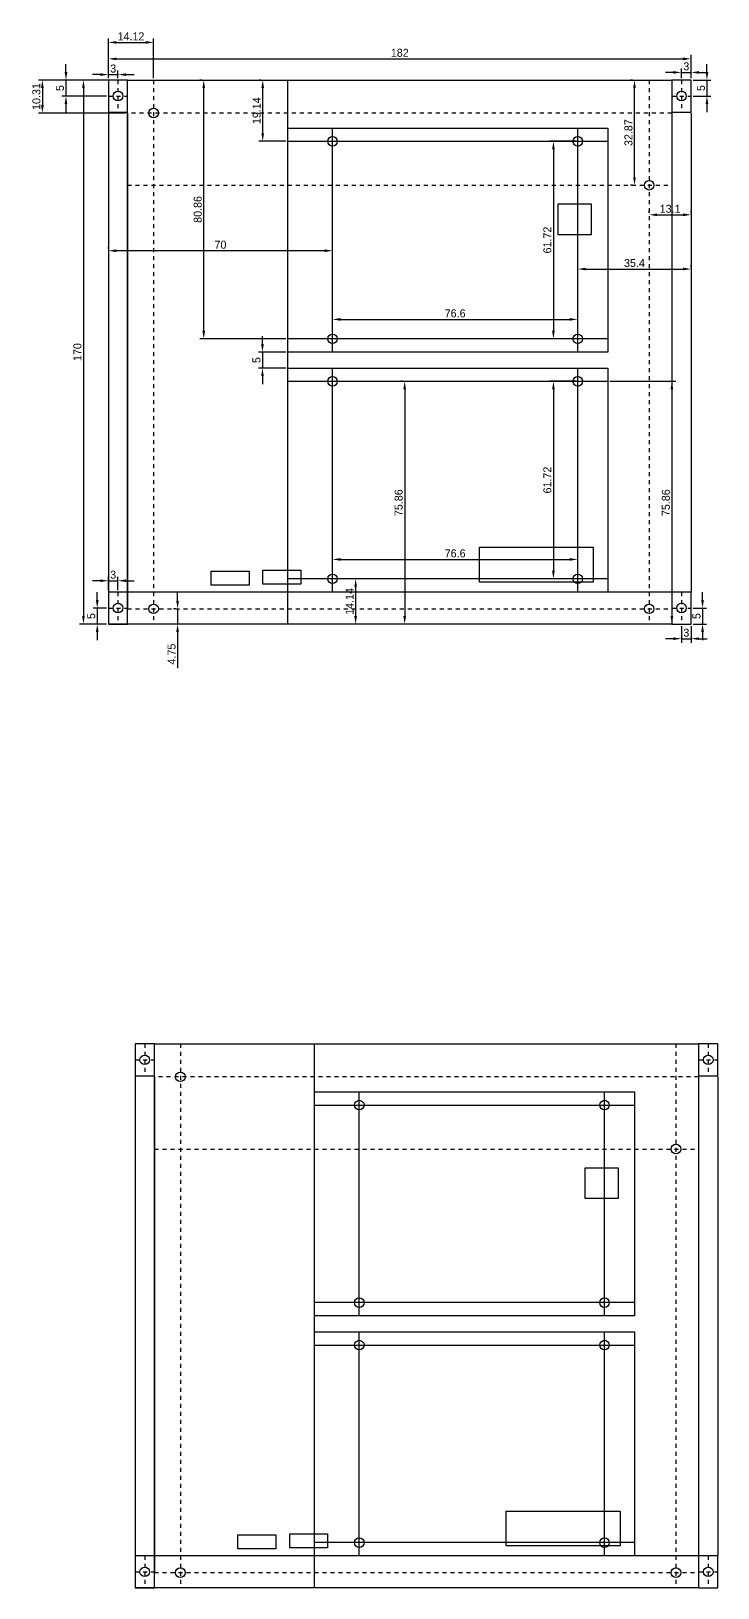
# Model space of a CAD drawing. Header units: millimetres. Extents: x 34 to 5984, y -3597 to 314.
# Drawn here: x 672.6 to 887.1, y -172.1 to 314.4 of the extents above; entities that cross this region are included whole.
import ezdxf

# ---------------------------------------------------------------- set-up
doc = ezdxf.new("R2010")
doc.units = ezdxf.units.MM
doc.linetypes.add('JIS_02_1.2', pattern=[2.5, 1.25, -1.25])
doc.dimstyles.new('ISO-25', dxfattribs={"dimtxt": 2.5, "dimasz": 2.5, "dimexe": 1.25, "dimexo": 0.625, "dimtad": 1, "dimdsep": 46, "dimtxsty": 'Standard', "dimcen": 2.5, "dimadec": 0, "dimazin": 0, "dimtfac": 1, "dimtmove": 0, "dimatfit": 3, "dimfxl": 1, "dimarcsym": 0})

# ---------------------------------------------------------------- blocks, each defined once
blk = doc.blocks.new('*D42')
at = {"color": 0, "lineweight": -2, "transparency": 16777216}
for p, q in [((842.68, 204.98), (834.46, 204.98)), ((835.71, 202.48), (835.71, 145.76)), ((842.68, 143.26), (834.46, 143.26))]:
    blk.add_line(p, q, dxfattribs=at)
at = {"color": 0, "transparency": 16777216}
for points in [[(835.29, 202.48), (836.13, 202.48), (835.71, 204.98)], [(835.29, 145.76), (836.13, 145.76), (835.71, 143.26)]]:
    blk.add_solid(points, dxfattribs=at)
at = {"layer": 'Defpoints', "color": 0, "transparency": 16777216}
for p in [(843.31, 204.98), (835.71, 143.26), (843.31, 143.26)]:
    blk.add_point(p, dxfattribs=at)
at = {"color": 0, "transparency": 16777216, "insert": (833.83, 174.12), "char_height": 2.5, "attachment_point": 5, "rotation": 90}
blk.add_mtext('61.72', dxfattribs=at)
blk = doc.blocks.new('*D43')
at = {"color": 0, "lineweight": -2, "transparency": 16777216}
for p, q in [((766.71, 143.89), (766.71, 150.58)), ((769.21, 149.33), (840.81, 149.33)), ((843.31, 143.89), (843.31, 150.58))]:
    blk.add_line(p, q, dxfattribs=at)
at = {"color": 0, "transparency": 16777216}
for points in [[(769.21, 149.75), (769.21, 148.91), (766.71, 149.33)], [(840.81, 149.75), (840.81, 148.91), (843.31, 149.33)]]:
    blk.add_solid(points, dxfattribs=at)
at = {"layer": 'Defpoints', "color": 0, "transparency": 16777216}
for p in [(843.31, 149.33), (766.71, 143.26), (843.31, 143.26)]:
    blk.add_point(p, dxfattribs=at)
at = {"color": 0, "transparency": 16777216, "insert": (805.01, 151.2), "char_height": 2.5, "attachment_point": 5}
blk.add_mtext('76.6', dxfattribs=at)
blk = doc.blocks.new('*D44')
at = {"color": 0, "lineweight": -2, "transparency": 16777216}
for p, q in [((842.68, 279.98), (834.46, 279.98)), ((835.71, 277.48), (835.71, 220.76)), ((842.68, 218.26), (834.46, 218.26))]:
    blk.add_line(p, q, dxfattribs=at)
at = {"color": 0, "transparency": 16777216}
for points in [[(835.29, 277.48), (836.13, 277.48), (835.71, 279.98)], [(835.29, 220.76), (836.13, 220.76), (835.71, 218.26)]]:
    blk.add_solid(points, dxfattribs=at)
at = {"layer": 'Defpoints', "color": 0, "transparency": 16777216}
for p in [(843.31, 279.98), (835.71, 218.26), (843.31, 218.26)]:
    blk.add_point(p, dxfattribs=at)
at = {"color": 0, "transparency": 16777216, "insert": (833.83, 249.12), "char_height": 2.5, "attachment_point": 5, "rotation": 90}
blk.add_mtext('61.72', dxfattribs=at)
blk = doc.blocks.new('*D45')
at = {"color": 0, "lineweight": -2, "transparency": 16777216}
for p, q in [((766.71, 218.89), (766.71, 225.58)), ((769.21, 224.33), (840.81, 224.33)), ((843.31, 218.89), (843.31, 225.58))]:
    blk.add_line(p, q, dxfattribs=at)
at = {"color": 0, "transparency": 16777216}
for points in [[(769.21, 224.75), (769.21, 223.91), (766.71, 224.33)], [(840.81, 224.75), (840.81, 223.91), (843.31, 224.33)]]:
    blk.add_solid(points, dxfattribs=at)
at = {"layer": 'Defpoints', "color": 0, "transparency": 16777216}
for p in [(843.31, 224.33), (766.71, 218.26), (843.31, 218.26)]:
    blk.add_point(p, dxfattribs=at)
at = {"color": 0, "transparency": 16777216, "insert": (805.01, 226.2), "char_height": 2.5, "attachment_point": 5}
blk.add_mtext('76.6', dxfattribs=at)
blk = doc.blocks.new('*D46')
at = {"color": 0, "lineweight": -2, "transparency": 16777216}
for p, q in [((744.83, 216.62), (744.83, 219.12)), ((752.08, 214.12), (743.58, 214.12)), ((744.83, 214.12), (744.83, 209.12)), ((752.08, 209.12), (743.58, 209.12)), ((744.83, 206.62), (744.83, 204.12))]:
    blk.add_line(p, q, dxfattribs=at)
at = {"color": 0, "transparency": 16777216}
for points in [[(744.42, 216.62), (745.25, 216.62), (744.83, 214.12)], [(744.42, 206.62), (745.25, 206.62), (744.83, 209.12)]]:
    blk.add_solid(points, dxfattribs=at)
at = {"layer": 'Defpoints', "color": 0, "transparency": 16777216}
for p in [(752.71, 214.12), (744.83, 209.12), (752.71, 209.12)]:
    blk.add_point(p, dxfattribs=at)
at = {"color": 0, "transparency": 16777216, "insert": (742.96, 211.62), "char_height": 2.5, "attachment_point": 5, "rotation": 90}
blk.add_mtext('5', dxfattribs=at)
blk = doc.blocks.new('*D47')
at = {"color": 0, "lineweight": -2, "transparency": 16777216}
for p, q in [((696.71, 299.75), (696.71, 307)), ((878.71, 299.75), (878.71, 307)), ((699.21, 305.75), (876.21, 305.75))]:
    blk.add_line(p, q, dxfattribs=at)
at = {"color": 0, "transparency": 16777216}
for points in [[(699.21, 306.16), (699.21, 305.33), (696.71, 305.75)], [(876.21, 306.16), (876.21, 305.33), (878.71, 305.75)]]:
    blk.add_solid(points, dxfattribs=at)
at = {"layer": 'Defpoints', "color": 0, "transparency": 16777216}
for p in [(878.71, 305.75), (696.71, 299.12), (878.71, 299.12)]:
    blk.add_point(p, dxfattribs=at)
at = {"color": 0, "transparency": 16777216, "insert": (787.71, 307.62), "char_height": 2.5, "attachment_point": 5}
blk.add_mtext('182', dxfattribs=at)
blk = doc.blocks.new('*D48')
at = {"color": 0, "lineweight": -2, "transparency": 16777216}
for p, q in [((696.08, 299.12), (687.67, 299.12)), ((688.92, 296.62), (688.92, 131.62)), ((696.08, 129.12), (687.67, 129.12))]:
    blk.add_line(p, q, dxfattribs=at)
at = {"color": 0, "transparency": 16777216}
for points in [[(688.5, 296.62), (689.34, 296.62), (688.92, 299.12)], [(688.5, 131.62), (689.34, 131.62), (688.92, 129.12)]]:
    blk.add_solid(points, dxfattribs=at)
at = {"layer": 'Defpoints', "color": 0, "transparency": 16777216}
for p in [(696.71, 299.12), (688.92, 129.12), (696.71, 129.12)]:
    blk.add_point(p, dxfattribs=at)
at = {"color": 0, "transparency": 16777216, "insert": (687.04, 214.12), "char_height": 2.5, "attachment_point": 5, "rotation": 90}
blk.add_mtext('170', dxfattribs=at)
blk = doc.blocks.new('*D49')
at = {"color": 0, "lineweight": -2, "transparency": 16777216}
for p, q in [((696.71, 299.75), (696.71, 302.08)), ((699.71, 299.75), (699.71, 302.08)), ((694.21, 300.83), (691.71, 300.83)), ((696.71, 300.83), (699.71, 300.83)), ((702.21, 300.83), (704.71, 300.83))]:
    blk.add_line(p, q, dxfattribs=at)
at = {"color": 0, "transparency": 16777216}
for points in [[(694.21, 301.24), (694.21, 300.41), (696.71, 300.83)], [(702.21, 301.24), (702.21, 300.41), (699.71, 300.83)]]:
    blk.add_solid(points, dxfattribs=at)
at = {"layer": 'Defpoints', "color": 0, "transparency": 16777216}
for p in [(696.71, 299.12), (699.71, 300.83), (699.71, 299.12)]:
    blk.add_point(p, dxfattribs=at)
at = {"color": 0, "transparency": 16777216, "insert": (698.21, 302.7), "char_height": 2.5, "attachment_point": 5}
blk.add_mtext('3', dxfattribs=at)
blk = doc.blocks.new('*D50')
at = {"color": 0, "lineweight": -2, "transparency": 16777216}
for p, q in [((696.71, 299.75), (696.71, 312.14)), ((710.83, 299.75), (710.83, 312.14)), ((699.21, 310.89), (708.33, 310.89))]:
    blk.add_line(p, q, dxfattribs=at)
at = {"color": 0, "transparency": 16777216}
for points in [[(699.21, 311.31), (699.21, 310.47), (696.71, 310.89)], [(708.33, 311.31), (708.33, 310.47), (710.83, 310.89)]]:
    blk.add_solid(points, dxfattribs=at)
at = {"layer": 'Defpoints', "color": 0, "transparency": 16777216}
for p in [(710.83, 310.89), (696.71, 299.13), (710.83, 299.13)]:
    blk.add_point(p, dxfattribs=at)
at = {"color": 0, "transparency": 16777216, "insert": (703.77, 312.77), "char_height": 2.5, "attachment_point": 5}
blk.add_mtext('14.12', dxfattribs=at)
blk = doc.blocks.new('*D51')
at = {"color": 0, "lineweight": -2, "transparency": 16777216}
for p, q in [((683.46, 301.62), (683.46, 304.12)), ((696.08, 299.12), (682.21, 299.12)), ((683.46, 299.12), (683.46, 294.12)), ((696.08, 294.12), (682.21, 294.12)), ((683.46, 291.62), (683.46, 289.12))]:
    blk.add_line(p, q, dxfattribs=at)
at = {"color": 0, "transparency": 16777216}
for points in [[(683.04, 301.62), (683.88, 301.62), (683.46, 299.12)], [(683.04, 291.62), (683.88, 291.62), (683.46, 294.12)]]:
    blk.add_solid(points, dxfattribs=at)
at = {"layer": 'Defpoints', "color": 0, "transparency": 16777216}
for p in [(696.71, 299.12), (683.46, 294.12), (696.71, 294.12)]:
    blk.add_point(p, dxfattribs=at)
at = {"color": 0, "transparency": 16777216, "insert": (681.59, 296.62), "char_height": 2.5, "attachment_point": 5, "rotation": 90}
blk.add_mtext('5', dxfattribs=at)
blk = doc.blocks.new('*D52')
at = {"color": 0, "lineweight": -2, "transparency": 16777216}
for p, q in [((702.08, 299.12), (674.85, 299.12)), ((676.1, 296.62), (676.1, 291.31)), ((702.08, 288.81), (674.85, 288.81))]:
    blk.add_line(p, q, dxfattribs=at)
at = {"color": 0, "transparency": 16777216}
for points in [[(675.68, 296.62), (676.52, 296.62), (676.1, 299.12)], [(675.68, 291.31), (676.52, 291.31), (676.1, 288.81)]]:
    blk.add_solid(points, dxfattribs=at)
at = {"layer": 'Defpoints', "color": 0, "transparency": 16777216}
for p in [(702.71, 299.12), (676.1, 288.81), (702.71, 288.81)]:
    blk.add_point(p, dxfattribs=at)
at = {"color": 0, "transparency": 16777216, "insert": (674.23, 293.97), "char_height": 2.5, "attachment_point": 5, "rotation": 90}
blk.add_mtext('10.31', dxfattribs=at)
blk = doc.blocks.new('*D53')
at = {"color": 0, "lineweight": -2, "transparency": 16777216}
for p, q in [((744.29, 299.12), (743.66, 299.12)), ((744.91, 282.48), (744.91, 296.62)), ((752.08, 279.98), (743.66, 279.98))]:
    blk.add_line(p, q, dxfattribs=at)
at = {"color": 0, "transparency": 16777216}
for points in [[(744.5, 296.62), (745.33, 296.62), (744.91, 299.12)], [(744.5, 282.48), (745.33, 282.48), (744.91, 279.98)]]:
    blk.add_solid(points, dxfattribs=at)
at = {"layer": 'Defpoints', "color": 0, "transparency": 16777216}
for p in [(744.91, 299.12), (744.91, 299.12), (752.71, 279.98)]:
    blk.add_point(p, dxfattribs=at)
at = {"color": 0, "transparency": 16777216, "insert": (743.04, 289.55), "char_height": 2.5, "attachment_point": 5, "rotation": 90}
blk.add_mtext('19.14', dxfattribs=at)
blk = doc.blocks.new('*D54')
at = {"color": 0, "lineweight": -2, "transparency": 16777216}
for p, q in [((725.87, 299.12), (725.24, 299.12)), ((726.49, 220.76), (726.49, 296.62)), ((752.08, 218.26), (725.24, 218.26))]:
    blk.add_line(p, q, dxfattribs=at)
at = {"color": 0, "transparency": 16777216}
for points in [[(726.08, 296.62), (726.91, 296.62), (726.49, 299.12)], [(726.08, 220.76), (726.91, 220.76), (726.49, 218.26)]]:
    blk.add_solid(points, dxfattribs=at)
at = {"layer": 'Defpoints', "color": 0, "transparency": 16777216}
for p in [(726.49, 299.12), (726.49, 299.12), (752.71, 218.26)]:
    blk.add_point(p, dxfattribs=at)
at = {"color": 0, "transparency": 16777216, "insert": (724.62, 258.69), "char_height": 2.5, "attachment_point": 5, "rotation": 90}
blk.add_mtext('80.86', dxfattribs=at)
blk = doc.blocks.new('*D55')
at = {"color": 0, "lineweight": -2, "transparency": 16777216}
for p, q in [((696.71, 246.41), (696.71, 247.04)), ((764.21, 245.79), (699.21, 245.79)), ((766.71, 246.41), (766.71, 247.04))]:
    blk.add_line(p, q, dxfattribs=at)
at = {"color": 0, "transparency": 16777216}
for points in [[(699.21, 246.21), (699.21, 245.37), (696.71, 245.79)], [(764.21, 246.21), (764.21, 245.37), (766.71, 245.79)]]:
    blk.add_solid(points, dxfattribs=at)
at = {"layer": 'Defpoints', "color": 0, "transparency": 16777216}
for p in [(696.71, 245.79), (696.71, 245.79), (766.71, 245.79)]:
    blk.add_point(p, dxfattribs=at)
at = {"color": 0, "transparency": 16777216, "insert": (731.71, 247.66), "char_height": 2.5, "attachment_point": 5}
blk.add_mtext('70', dxfattribs=at)
blk = doc.blocks.new('*D56')
at = {"color": 0, "lineweight": -2, "transparency": 16777216}
for p, q in [((843.31, 240.69), (843.31, 241.32)), ((845.81, 240.07), (876.21, 240.07)), ((878.71, 240.69), (878.71, 241.32))]:
    blk.add_line(p, q, dxfattribs=at)
at = {"color": 0, "transparency": 16777216}
for points in [[(845.81, 240.48), (845.81, 239.65), (843.31, 240.07)], [(876.21, 240.48), (876.21, 239.65), (878.71, 240.07)]]:
    blk.add_solid(points, dxfattribs=at)
at = {"layer": 'Defpoints', "color": 0, "transparency": 16777216}
for p in [(843.31, 240.07), (878.71, 240.07), (878.71, 240.07)]:
    blk.add_point(p, dxfattribs=at)
at = {"color": 0, "transparency": 16777216, "insert": (861.01, 241.94), "char_height": 2.5, "attachment_point": 5}
blk.add_mtext('35.4', dxfattribs=at)
blk = doc.blocks.new('*D57')
at = {"color": 0, "lineweight": -2, "transparency": 16777216}
for p, q in [((865.61, 257.63), (865.61, 258.26)), ((878.71, 257.63), (878.71, 258.26)), ((868.11, 257.01), (876.21, 257.01))]:
    blk.add_line(p, q, dxfattribs=at)
at = {"color": 0, "transparency": 16777216}
for points in [[(868.11, 257.43), (868.11, 256.59), (865.61, 257.01)], [(876.21, 257.43), (876.21, 256.59), (878.71, 257.01)]]:
    blk.add_solid(points, dxfattribs=at)
at = {"layer": 'Defpoints', "color": 0, "transparency": 16777216}
for p in [(865.61, 257.01), (878.71, 257.01), (878.71, 257.01)]:
    blk.add_point(p, dxfattribs=at)
at = {"color": 0, "transparency": 16777216, "insert": (872.16, 258.88), "char_height": 2.5, "attachment_point": 5}
blk.add_mtext('13.1', dxfattribs=at)
blk = doc.blocks.new('*D58')
at = {"color": 0, "lineweight": -2, "transparency": 16777216}
for p, q in [((860.41, 299.12), (859.78, 299.12)), ((861.03, 268.75), (861.03, 296.62)), ((860.41, 266.25), (859.78, 266.25))]:
    blk.add_line(p, q, dxfattribs=at)
at = {"color": 0, "transparency": 16777216}
for points in [[(860.62, 296.62), (861.45, 296.62), (861.03, 299.12)], [(860.62, 268.75), (861.45, 268.75), (861.03, 266.25)]]:
    blk.add_solid(points, dxfattribs=at)
at = {"layer": 'Defpoints', "color": 0, "transparency": 16777216}
for p in [(861.03, 299.12), (861.03, 299.12), (861.03, 266.25)]:
    blk.add_point(p, dxfattribs=at)
at = {"color": 0, "transparency": 16777216, "insert": (859.16, 282.69), "char_height": 2.5, "attachment_point": 5, "rotation": 90}
blk.add_mtext('32.87', dxfattribs=at)
blk = doc.blocks.new('*D59')
at = {"color": 0, "lineweight": -2, "transparency": 16777216}
for p, q in [((718.32, 136.37), (718.32, 138.87)), ((717.69, 133.87), (717.07, 133.87)), ((718.32, 133.87), (718.32, 129.12)), ((717.69, 129.12), (717.07, 129.12)), ((718.32, 126.62), (718.32, 115.37))]:
    blk.add_line(p, q, dxfattribs=at)
at = {"color": 0, "transparency": 16777216}
for points in [[(717.9, 136.37), (718.73, 136.37), (718.32, 133.87)], [(717.9, 126.62), (718.73, 126.62), (718.32, 129.12)]]:
    blk.add_solid(points, dxfattribs=at)
at = {"layer": 'Defpoints', "color": 0, "transparency": 16777216}
for p in [(718.32, 133.87), (718.32, 129.12), (718.32, 129.12)]:
    blk.add_point(p, dxfattribs=at)
at = {"color": 0, "transparency": 16777216, "insert": (716.44, 119.75), "char_height": 2.5, "attachment_point": 5, "rotation": 90}
blk.add_mtext('4.75', dxfattribs=at)
blk = doc.blocks.new('*D60')
at = {"color": 0, "lineweight": -2, "transparency": 16777216}
for p, q in [((693.23, 136.62), (693.23, 139.12)), ((696.08, 134.12), (691.98, 134.12)), ((693.23, 134.12), (693.23, 129.12)), ((696.08, 129.12), (691.98, 129.12)), ((693.23, 126.62), (693.23, 124.12))]:
    blk.add_line(p, q, dxfattribs=at)
at = {"color": 0, "transparency": 16777216}
for points in [[(692.81, 136.62), (693.65, 136.62), (693.23, 134.12)], [(692.81, 126.62), (693.65, 126.62), (693.23, 129.12)]]:
    blk.add_solid(points, dxfattribs=at)
at = {"layer": 'Defpoints', "color": 0, "transparency": 16777216}
for p in [(696.71, 134.12), (693.23, 129.12), (696.71, 129.12)]:
    blk.add_point(p, dxfattribs=at)
at = {"color": 0, "transparency": 16777216, "insert": (691.36, 131.62), "char_height": 2.5, "attachment_point": 5, "rotation": 90}
blk.add_mtext('5', dxfattribs=at)
blk = doc.blocks.new('*D61')
at = {"color": 0, "lineweight": -2, "transparency": 16777216}
for p, q in [((694.21, 142.67), (691.71, 142.67)), ((696.71, 139.75), (696.71, 143.92)), ((696.71, 142.67), (699.71, 142.67)), ((699.71, 139.75), (699.71, 143.92)), ((702.21, 142.67), (704.71, 142.67))]:
    blk.add_line(p, q, dxfattribs=at)
at = {"color": 0, "transparency": 16777216}
for points in [[(694.21, 143.08), (694.21, 142.25), (696.71, 142.67)], [(702.21, 143.08), (702.21, 142.25), (699.71, 142.67)]]:
    blk.add_solid(points, dxfattribs=at)
at = {"layer": 'Defpoints', "color": 0, "transparency": 16777216}
for p in [(699.71, 142.67), (696.71, 139.12), (699.71, 139.12)]:
    blk.add_point(p, dxfattribs=at)
at = {"color": 0, "transparency": 16777216, "insert": (698.21, 144.54), "char_height": 2.5, "attachment_point": 5}
blk.add_mtext('3', dxfattribs=at)
blk = doc.blocks.new('*D62')
at = {"color": 0, "lineweight": -2, "transparency": 16777216}
for p, q in [((773.31, 143.26), (772.68, 143.26)), ((773.93, 140.76), (773.93, 131.62)), ((773.31, 129.12), (772.68, 129.12))]:
    blk.add_line(p, q, dxfattribs=at)
at = {"color": 0, "transparency": 16777216}
for points in [[(773.52, 140.76), (774.35, 140.76), (773.93, 143.26)], [(773.52, 131.62), (774.35, 131.62), (773.93, 129.12)]]:
    blk.add_solid(points, dxfattribs=at)
at = {"layer": 'Defpoints', "color": 0, "transparency": 16777216}
for p in [(773.93, 143.26), (773.93, 129.12), (773.93, 129.12)]:
    blk.add_point(p, dxfattribs=at)
at = {"color": 0, "transparency": 16777216, "insert": (772.06, 136.19), "char_height": 2.5, "attachment_point": 5, "rotation": 90}
blk.add_mtext('14.14', dxfattribs=at)
blk = doc.blocks.new('*D63')
at = {"color": 0, "lineweight": -2, "transparency": 16777216}
for p, q in [((853.33, 204.98), (873.96, 204.98)), ((872.71, 202.48), (872.71, 131.62)), ((872.08, 129.12), (871.46, 129.12))]:
    blk.add_line(p, q, dxfattribs=at)
at = {"color": 0, "transparency": 16777216}
for points in [[(872.29, 202.48), (873.13, 202.48), (872.71, 204.98)], [(872.29, 131.62), (873.13, 131.62), (872.71, 129.12)]]:
    blk.add_solid(points, dxfattribs=at)
at = {"layer": 'Defpoints', "color": 0, "transparency": 16777216}
for p in [(852.71, 204.98), (872.71, 129.12), (872.71, 129.12)]:
    blk.add_point(p, dxfattribs=at)
at = {"color": 0, "transparency": 16777216, "insert": (870.83, 167.05), "char_height": 2.5, "attachment_point": 5, "rotation": 90}
blk.add_mtext('75.86', dxfattribs=at)
blk = doc.blocks.new('*D64')
at = {"color": 0, "lineweight": -2, "transparency": 16777216}
for p, q in [((788.62, 204.98), (788, 204.98)), ((789.25, 202.48), (789.25, 131.62)), ((788.62, 129.12), (788, 129.12))]:
    blk.add_line(p, q, dxfattribs=at)
at = {"color": 0, "transparency": 16777216}
for points in [[(788.83, 202.48), (789.67, 202.48), (789.25, 204.98)], [(788.83, 131.62), (789.67, 131.62), (789.25, 129.12)]]:
    blk.add_solid(points, dxfattribs=at)
at = {"layer": 'Defpoints', "color": 0, "transparency": 16777216}
for p in [(789.25, 204.98), (789.25, 129.12), (789.25, 129.12)]:
    blk.add_point(p, dxfattribs=at)
at = {"color": 0, "transparency": 16777216, "insert": (787.37, 167.05), "char_height": 2.5, "attachment_point": 5, "rotation": 90}
blk.add_mtext('75.86', dxfattribs=at)
blk = doc.blocks.new('*D65')
at = {"color": 0, "lineweight": -2, "transparency": 16777216}
for p, q in [((882.29, 136.62), (882.29, 139.12)), ((879.33, 134.12), (883.54, 134.12)), ((882.29, 134.12), (882.29, 129.12)), ((879.33, 129.12), (883.54, 129.12)), ((882.29, 126.62), (882.29, 124.12))]:
    blk.add_line(p, q, dxfattribs=at)
at = {"color": 0, "transparency": 16777216}
for points in [[(881.87, 136.62), (882.7, 136.62), (882.29, 134.12)], [(881.87, 126.62), (882.7, 126.62), (882.29, 129.12)]]:
    blk.add_solid(points, dxfattribs=at)
at = {"layer": 'Defpoints', "color": 0, "transparency": 16777216}
for p in [(878.71, 134.12), (878.71, 129.12), (882.29, 129.12)]:
    blk.add_point(p, dxfattribs=at)
at = {"color": 0, "transparency": 16777216, "insert": (880.41, 131.62), "char_height": 2.5, "attachment_point": 5, "rotation": 90}
blk.add_mtext('5', dxfattribs=at)
blk = doc.blocks.new('*D66')
at = {"color": 0, "lineweight": -2, "transparency": 16777216}
for p, q in [((875.71, 128.5), (875.71, 123.3)), ((878.71, 128.5), (878.71, 123.3)), ((873.21, 124.55), (870.71, 124.55)), ((875.71, 124.55), (878.71, 124.55)), ((881.21, 124.55), (883.71, 124.55))]:
    blk.add_line(p, q, dxfattribs=at)
at = {"color": 0, "transparency": 16777216}
for points in [[(873.21, 124.97), (873.21, 124.14), (875.71, 124.55)], [(881.21, 124.97), (881.21, 124.14), (878.71, 124.55)]]:
    blk.add_solid(points, dxfattribs=at)
at = {"layer": 'Defpoints', "color": 0, "transparency": 16777216}
for p in [(875.71, 129.12), (878.71, 129.12), (878.71, 124.55)]:
    blk.add_point(p, dxfattribs=at)
at = {"color": 0, "transparency": 16777216, "insert": (877.21, 126.43), "char_height": 2.5, "attachment_point": 5}
blk.add_mtext('3', dxfattribs=at)
blk = doc.blocks.new('*D67')
at = {"color": 0, "lineweight": -2, "transparency": 16777216}
for p, q in [((883.66, 301.62), (883.66, 304.12)), ((879.33, 299.12), (884.91, 299.12)), ((883.66, 299.12), (883.66, 294.12)), ((879.33, 294.12), (884.91, 294.12)), ((883.66, 291.62), (883.66, 289.12))]:
    blk.add_line(p, q, dxfattribs=at)
at = {"color": 0, "transparency": 16777216}
for points in [[(883.24, 301.62), (884.08, 301.62), (883.66, 299.12)], [(883.24, 291.62), (884.08, 291.62), (883.66, 294.12)]]:
    blk.add_solid(points, dxfattribs=at)
at = {"layer": 'Defpoints', "color": 0, "transparency": 16777216}
for p in [(878.71, 299.12), (878.71, 294.12), (883.66, 294.12)]:
    blk.add_point(p, dxfattribs=at)
at = {"color": 0, "transparency": 16777216, "insert": (881.79, 296.62), "char_height": 2.5, "attachment_point": 5, "rotation": 90}
blk.add_mtext('5', dxfattribs=at)
blk = doc.blocks.new('*D68')
at = {"color": 0, "lineweight": -2, "transparency": 16777216}
for p, q in [((875.71, 299.75), (875.71, 302.76)), ((878.71, 299.75), (878.71, 302.76)), ((873.21, 301.51), (870.71, 301.51)), ((875.71, 301.51), (878.71, 301.51)), ((881.21, 301.51), (883.71, 301.51))]:
    blk.add_line(p, q, dxfattribs=at)
at = {"color": 0, "transparency": 16777216}
for points in [[(873.21, 301.93), (873.21, 301.1), (875.71, 301.51)], [(881.21, 301.93), (881.21, 301.1), (878.71, 301.51)]]:
    blk.add_solid(points, dxfattribs=at)
at = {"layer": 'Defpoints', "color": 0, "transparency": 16777216}
for p in [(875.71, 299.12), (878.71, 301.51), (878.71, 299.12)]:
    blk.add_point(p, dxfattribs=at)
at = {"color": 0, "transparency": 16777216, "insert": (877.21, 303.39), "char_height": 2.5, "attachment_point": 5}
blk.add_mtext('3', dxfattribs=at)

msp = doc.modelspace()

# ---------------------------------------------------------------- linework, layer by layer
for p, q in [((696.709, 299.124), (696.709, 289.124)), ((702.709, 299.124), (696.709, 299.124)), ((702.709, 129.124), (702.709, 299.124)), ((702.709, 289.124), (702.709, 299.124)), ((752.709, 129.124), (752.709, 299.124)), ((872.709, 299.124), (872.709, 129.124)), ((872.709, 299.124), (872.709, 289.124)), ((878.709, 299.124), (872.709, 299.124)), ((878.709, 289.124), (878.709, 299.124)), ((696.709, 289.124), (702.709, 289.124)), ((696.709, 289.124), (696.709, 139.124)), ((702.709, 288.814), (702.709, 266.254)), ((702.709, 288.814), (702.709, 133.874)), ((872.709, 289.124), (878.709, 289.124)), ((878.709, 288.814), (878.709, 139.124)), ((752.709, 284.124), (852.709, 284.124)), ((752.709, 214.124), (752.709, 284.124)), ((766.709, 214.124), (766.709, 284.124)), ((843.309, 214.124), (843.309, 284.124)), ((852.709, 284.124), (852.709, 214.124)), ((752.709, 279.984), (852.709, 279.984)), ((852.709, 218.264), (752.709, 218.264)), ((752.709, 144.124), (752.709, 214.124)), ((852.709, 214.124), (752.709, 214.124)), ((752.709, 209.124), (852.709, 209.124)), ((752.709, 139.124), (752.709, 209.124)), ((752.709, 204.984), (852.709, 204.984)), ((766.709, 139.124), (766.709, 209.124)), ((843.309, 139.124), (843.309, 209.124)), ((852.709, 209.124), (852.709, 139.124)), ((852.709, 143.264), (752.709, 143.264)), ((696.709, 139.124), (696.709, 129.124)), ((702.709, 139.124), (696.709, 139.124)), ((702.709, 129.124), (702.709, 139.124)), ((872.709, 139.124), (702.709, 139.124)), ((852.709, 139.124), (752.709, 139.124)), ((872.709, 139.124), (872.709, 129.124)), ((878.709, 139.124), (872.709, 139.124)), ((878.709, 129.124), (878.709, 139.124)), ((702.709, 129.124), (696.709, 129.124)), ((696.709, 129.124), (702.709, 129.124)), ((872.709, 129.124), (702.709, 129.124)), ((872.709, 129.124), (878.709, 129.124)), ((705.064, -2.053), (705.064, -12.053)), ((711.064, -2.053), (705.064, -2.053)), ((711.064, -12.053), (711.064, -2.053)), ((761.064, -172.053), (761.064, -2.053)), ((881.064, -2.053), (881.064, -12.053)), ((887.064, -2.053), (881.064, -2.053)), ((887.064, -12.053), (887.064, -2.053)), ((705.064, -12.053), (711.064, -12.053)), ((705.064, -12.053), (705.064, -162.053)), ((711.064, -12.363), (711.064, -34.923)), ((711.064, -12.363), (711.064, -167.303)), ((881.064, -12.053), (887.064, -12.053)), ((887.064, -12.363), (887.064, -162.053)), ((761.064, -17.053), (861.064, -17.053)), ((761.064, -87.053), (761.064, -17.053)), ((775.064, -87.053), (775.064, -17.053)), ((851.664, -87.053), (851.664, -17.053)), ((861.064, -17.053), (861.064, -87.053)), ((761.064, -21.193), (861.064, -21.193)), ((861.064, -82.913), (761.064, -82.913)), ((761.064, -157.053), (761.064, -87.053)), ((861.064, -87.053), (761.064, -87.053)), ((761.064, -92.053), (861.064, -92.053)), ((761.064, -162.053), (761.064, -92.053)), ((775.064, -162.053), (775.064, -92.053)), ((851.664, -162.053), (851.664, -92.053)), ((861.064, -92.053), (861.064, -162.053)), ((761.064, -96.193), (861.064, -96.193)), ((861.064, -157.913), (761.064, -157.913)), ((705.064, -162.053), (705.064, -172.053)), ((711.064, -162.053), (705.064, -162.053)), ((711.064, -172.053), (711.064, -162.053)), ((881.064, -162.053), (711.064, -162.053)), ((861.064, -162.053), (761.064, -162.053)), ((881.064, -162.053), (881.064, -172.053)), ((887.064, -162.053), (881.064, -162.053)), ((887.064, -172.053), (887.064, -162.053)), ((711.064, -172.053), (705.064, -172.053)), ((705.064, -172.053), (711.064, -172.053)), ((881.064, -172.053), (887.064, -172.053))]:
    msp.add_line(p, q)
at = {"linetype": 'JIS_02_1.2'}
for p, q in [((699.709, 299.124), (699.709, 289.124)), ((710.829, 299.124), (710.829, 129.124)), ((865.609, 299.124), (865.609, 129.124)), ((875.709, 299.124), (875.709, 289.124)), ((696.709, 294.124), (702.709, 294.124)), ((872.709, 294.124), (878.709, 294.124)), ((872.709, 288.814), (702.709, 288.814)), ((702.709, 266.254), (872.709, 266.254)), ((699.709, 139.124), (699.709, 129.124)), ((875.709, 139.124), (875.709, 129.124)), ((696.709, 134.124), (702.709, 134.124)), ((702.709, 133.874), (872.709, 133.874)), ((872.709, 134.124), (878.709, 134.124)), ((708.064, -2.053), (708.064, -12.053)), ((719.184, -2.053), (719.184, -172.053)), ((873.964, -2.053), (873.964, -172.053)), ((884.064, -2.053), (884.064, -12.053)), ((705.064, -7.053), (711.064, -7.053)), ((881.064, -7.053), (887.064, -7.053)), ((881.064, -12.363), (711.064, -12.363)), ((711.064, -34.923), (881.064, -34.923)), ((708.064, -162.053), (708.064, -172.053)), ((884.064, -162.053), (884.064, -172.053)), ((705.064, -167.053), (711.064, -167.053)), ((711.064, -167.303), (881.064, -167.303)), ((881.064, -167.053), (887.064, -167.053))]:
    msp.add_line(p, q, dxfattribs=at)
at = {"color": 1}
for p, q in [((702.709, 299.124), (872.709, 299.124)), ((711.064, -172.053), (711.064, -2.053)), ((711.064, -2.053), (881.064, -2.053)), ((881.064, -2.053), (881.064, -172.053)), ((881.064, -172.053), (711.064, -172.053))]:
    msp.add_line(p, q, dxfattribs=at)
for points in [[(847.525, 260.418), (847.525, 250.751), (837.241, 250.751), (837.241, 260.418)], [(848.149, 153.143), (848.149, 142.228), (812.62, 142.228), (812.62, 153.143)], [(756.835, 145.97), (756.835, 141.605), (744.992, 141.605), (744.992, 145.97)], [(740.629, 145.659), (740.629, 141.293), (728.786, 141.293), (728.786, 145.659)], [(855.88, -40.76), (855.88, -50.427), (845.595, -50.427), (845.595, -40.76)], [(856.503, -148.035), (856.503, -158.949), (820.975, -158.949), (820.975, -148.035)], [(748.984, -155.519), (748.984, -159.885), (737.141, -159.885), (737.141, -155.519)], [(765.189, -155.207), (765.189, -159.573), (753.347, -159.573), (753.347, -155.207)]]:
    msp.add_lwpolyline(points, close=True)
for centre in [(699.709, 294.124), (875.709, 294.124), (710.829, 288.814), (766.709, 279.984), (843.309, 279.984), (865.609, 266.254), (766.709, 218.264), (843.309, 218.264), (766.709, 204.984), (843.309, 204.984), (766.709, 143.264), (843.309, 143.264), (699.709, 134.124), (710.829, 133.874), (865.609, 133.874), (875.709, 134.124), (708.064, -7.053), (884.064, -7.053), (719.184, -12.363), (775.064, -21.193), (851.664, -21.193), (873.964, -34.923), (775.064, -82.913), (851.664, -82.913), (775.064, -96.193), (851.664, -96.193), (775.064, -157.913), (851.664, -157.913), (708.064, -167.053), (719.184, -167.303), (873.964, -167.303), (884.064, -167.053)]:
    msp.add_circle(centre, 1.5, dxfattribs=at)

# ---------------------------------------------------------------- dimensions: what is measured, and where the dimension line sits
at = {"color": 4}
for base, p1, p2, picture, middle in [((710.829, 310.892), (696.709, 299.13), (710.829, 299.13), '*D50', (703.769, 312.767)), ((699.709, 300.828), (696.709, 299.124), (699.709, 299.124), '*D49', (698.209, 302.703)), ((878.709, 301.515), (875.709, 299.124), (878.709, 299.124), '*D68', (877.209, 303.39)), ((878.709, 257.009), (865.609, 257.009), (878.709, 257.009), '*D57', (872.159, 258.884)), ((699.709, 142.666), (696.709, 139.124), (699.709, 139.124), '*D61', (698.209, 144.541)), ((878.709, 124.553), (875.709, 129.124), (878.709, 129.124), '*D66', (877.209, 126.428))]:
    dim = msp.add_linear_dim(base=base, p1=p1, p2=p2, dimstyle='ISO-25', dxfattribs=at)
    dim.commit()
    dim.dimension.update_dxf_attribs({"geometry": picture, "text_midpoint": middle})
for p1, p2, distance, picture, middle in [((696.709, 299.124), (878.709, 299.124), 6.621, '*D47', (787.709, 307.621)), ((696.709, 299.124), (696.709, 129.124), -7.789, '*D48', (687.045, 214.124)), ((696.709, 134.124), (696.709, 129.124), -3.479, '*D60', (691.355, 131.624))]:
    dim = msp.add_aligned_dim(p1=p1, p2=p2, distance=distance, dimstyle='ISO-25', dxfattribs=at)
    dim.commit()
    dim.dimension.update_dxf_attribs({"geometry": picture, "text_midpoint": middle})
for base, p1, p2, angle, picture, middle in [((683.461, 294.124), (696.709, 299.124), (696.709, 294.124), 90, '*D51', (681.586, 296.624)), ((883.661, 294.124), (878.709, 299.124), (878.709, 294.124), 270, '*D67', (881.786, 296.624)), ((676.101, 288.814), (702.709, 299.124), (702.709, 288.814), 90, '*D52', (674.226, 293.969)), ((726.494, 299.124), (752.709, 218.264), (726.494, 299.124), 270, '*D54', (724.619, 258.694)), ((744.912, 299.124), (752.709, 279.984), (744.912, 299.124), 90, '*D53', (743.037, 289.554)), ((861.034, 299.124), (861.034, 266.254), (861.034, 299.124), 90, '*D58', (859.159, 282.689)), ((696.709, 245.789), (766.709, 245.789), (696.709, 245.789), 180, '*D55', (731.709, 247.664)), ((878.709, 240.068), (843.309, 240.068), (878.709, 240.068), 180, '*D56', (861.009, 241.943)), ((744.834, 209.124), (752.709, 214.124), (752.709, 209.124), 90, '*D46', (742.959, 211.624)), ((789.249, 129.124), (789.249, 204.984), (789.249, 129.124), 90, '*D64', (787.374, 167.054)), ((872.709, 129.124), (852.709, 204.984), (872.709, 129.124), 90, '*D63', (870.834, 167.054)), ((773.933, 129.124), (773.933, 143.264), (773.933, 129.124), 270, '*D62', (772.058, 136.194)), ((718.317, 129.124), (718.317, 133.874), (718.317, 129.124), 90, '*D59', (716.442, 119.749)), ((882.286, 129.124), (878.709, 134.124), (878.709, 129.124), 90, '*D65', (880.411, 131.624))]:
    dim = msp.add_linear_dim(base=base, p1=p1, p2=p2, angle=angle, dimstyle='ISO-25', dxfattribs=at)
    dim.commit()
    dim.dimension.update_dxf_attribs({"geometry": picture, "text_midpoint": middle})
for base, p1, p2, picture, middle in [((835.709, 218.264), (843.309, 279.984), (843.309, 218.264), '*D44', (833.834, 249.124)), ((835.709, 143.264), (843.309, 204.984), (843.309, 143.264), '*D42', (833.834, 174.124))]:
    dim = msp.add_linear_dim(base=base, p1=p1, p2=p2, angle=90, dimstyle='ISO-25')
    dim.commit()
    dim.dimension.update_dxf_attribs({"geometry": picture, "text_midpoint": middle})
for base, p1, p2, picture, middle in [((843.309, 224.33), (766.709, 218.264), (843.309, 218.264), '*D45', (805.009, 226.205)), ((843.309, 149.33), (766.709, 143.264), (843.309, 143.264), '*D43', (805.009, 151.205))]:
    dim = msp.add_linear_dim(base=base, p1=p1, p2=p2, dimstyle='ISO-25')
    dim.commit()
    dim.dimension.update_dxf_attribs({"geometry": picture, "text_midpoint": middle})

doc.saveas('drawing.dxf')
